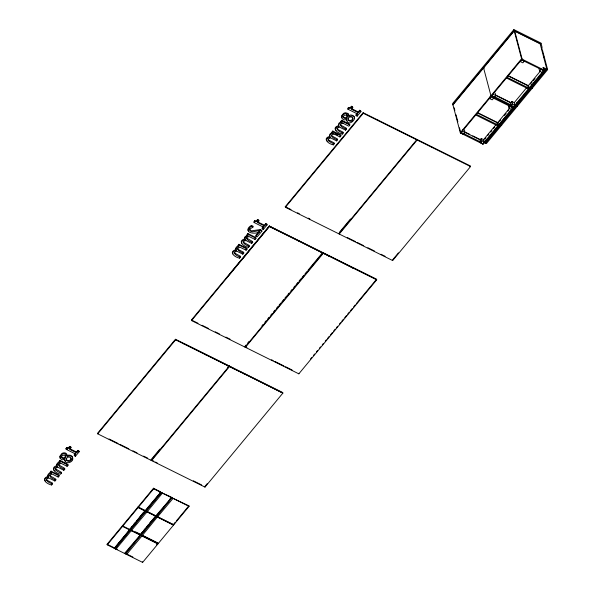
<?xml version="1.0" encoding="UTF-8"?>
<svg xmlns="http://www.w3.org/2000/svg" width="592" height="592" viewBox="0 0 592 592"><rect width="100%" height="100%" fill="white"/><g stroke="black" fill="none" stroke-linecap="round" stroke-linejoin="round"><path stroke-width="0.89" d="M64.624 459.525C64.787 465.253 74.252 462.433 72.683 457.653C71.647 455.699 68.953 455.596 67.199 456.513C67.355 454.515 66.097 452.443 63.825 452.843A3.804 3.012 -14.8 0 0 61.768 453.583L59.733 456.432L60.502 458.408M67.199 456.513L66.652 454.449L64.04 453.664A3.804 3.012 -14.8 0 0 61.99 454.404L60.11 456.661L60.066 458.363L62.019 459.814L64.905 459.377L64.839 460.347M346.475 118.467C347.304 130.721 362.578 113.449 348.991 116.424L348.177 113.516L345.565 112.732A3.804 3.012 -14.8 0 0 343.515 113.472L341.636 115.721L341.85 117.897M66.289 458.326L66.356 459.584C67.621 461.59 71.454 460.398 71.07 457.986M348.037 118.215L348.096 119.473C349.421 121.678 353.735 119.998 352.669 117.49M346.586 120.243L346.438 118.444M249.661 228.741L249.839 230.014L251.43 230.843L260.221 229.585L261.701 230.325L261.923 231.146L257.165 236.889L255.951 236.282L255.729 235.461L259.518 230.887L259.74 231.709L255.951 236.282M72.52 458.711C73.526 455.611 69.131 454.205 66.985 455.685M354.26 118.6C355.274 115.499 350.878 114.093 348.725 115.573M114.019 547.896L114.522 548.444L129.781 530.025L129.389 529.47M160.684 491.9L153.506 488.23L138.254 506.648L138.402 507.226L145.669 510.837L160.928 492.418L160.543 491.871M170.067 498.59L171.251 497.051L161.342 492.544L146.113 511.059L161.342 492.544M71.706 460.088L72.194 459.399M77.9 450.364L78.98 450.897L79.195 451.726L75.436 456.262L74.355 455.722L75.724 454.079L66.193 449.343L65.978 448.521L66.778 447.552L68.369 447.619L69.849 446.368L70.811 446.842L71.025 447.67L69.634 449.358L76.716 452.873L78.114 451.185L77.9 450.364L76.501 452.051L76.716 452.873M264.624 226.04L257.535 222.525L258.933 220.838L258.719 220.009L257.749 219.528L256.277 220.786L254.686 220.72L253.887 221.682L254.101 222.511L263.632 227.239L262.263 228.889L263.344 229.43L267.103 224.893L266.888 224.065L265.808 223.532L264.409 225.219L264.624 226.04L266.023 224.353L265.808 223.532M358.463 112.761L351.374 109.246L352.773 107.559L352.558 106.738L351.589 106.257L350.116 107.507L348.525 107.441L347.719 108.41L347.941 109.231L357.472 113.967L356.103 115.618L357.183 116.15L360.942 111.614L360.72 110.793L359.64 110.253L358.241 111.94L358.463 112.761L359.862 111.074L359.64 110.253M66.193 449.343L67 448.373L66.778 447.552M254.101 222.511L254.9 221.541L254.686 220.72M347.941 109.231L348.74 108.262L348.525 107.441M248.788 231.398C246.346 229.385 249.41 226.388 251.385 225.471L252.895 226.218L252.222 226.536M52.614 483.805C49.721 483.538 42.913 479.291 49.047 478.062L54.923 481.022L55.9 479.846C53.051 479.564 46.206 475.376 52.288 474.118L58.208 477.056L59.178 475.887L58.963 475.058L51.03 471.121L50.061 472.298L50.276 473.119L51.156 473.556L50.942 472.734C48.559 472.89 46.746 475.354 48.329 477.426C40.441 479.061 47.153 484.204 51.645 484.981L52.614 483.805L52.399 482.983L46.827 480.164L46.109 479.083M61.524 473.06C58.623 472.793 51.815 468.546 57.949 467.317L63.832 470.27L64.802 469.101C61.953 468.82 55.108 464.624 61.191 463.366L67.111 466.311L68.087 465.134L67.865 464.313L59.933 460.369L58.963 461.545L59.178 462.374L60.058 462.811L59.844 461.982C57.461 462.137 55.648 464.602 57.232 466.681C49.343 468.316 56.055 473.459 60.547 474.236L61.524 473.06L61.302 472.238L55.019 468.627M240.522 256.972C237.629 256.706 230.821 252.458 236.955 251.23L242.831 254.19L243.808 253.013C240.959 252.732 234.106 248.544 240.189 247.286L246.117 250.224L247.086 249.047L246.871 248.226L238.939 244.289L237.962 245.465L238.184 246.287L239.064 246.723C237.311 246.871 234.832 248.751 236.238 250.594C228.349 252.229 235.061 257.372 239.553 258.149L240.522 256.972L240.308 256.151L234.143 252.814M245.636 239.656L245.858 240.485L251.741 243.438L252.71 242.261C249.861 241.987 243.016 237.792 249.099 236.534L255.019 239.479L255.996 238.302L255.774 237.481L247.841 233.537L246.871 234.713L247.086 235.535L247.967 235.971L247.752 235.15M261.923 231.146L260.436 230.406L252.703 231.783L250.727 231.346L249.78 230.229C249.38 227.868 253.598 228.112 252.895 226.218M334.362 143.701C331.461 143.427 324.66 139.187 330.787 137.958L336.67 140.911L337.647 139.734C334.798 139.46 327.946 135.265 334.029 134.007L339.956 136.952L340.925 135.775L340.711 134.946L332.778 131.01L331.801 132.186L332.023 133.008L332.904 133.444L332.682 132.623C330.306 132.778 328.486 135.242 330.077 137.314C322.181 138.95 328.9 144.093 333.385 144.87L334.362 143.701L334.147 142.872L328.575 140.052L327.85 138.972M343.264 132.948C340.37 132.682 333.562 128.434 339.697 127.206L345.573 130.159L346.549 128.989C343.7 128.708 336.848 124.512 342.931 123.262L348.858 126.2L349.828 125.023L349.613 124.202L341.68 120.265L340.703 121.434L340.925 122.263L341.806 122.699C340.052 122.84 337.573 124.72 338.979 126.57C331.091 128.205 337.803 133.348 342.294 134.125L343.264 132.948L343.049 132.127L337.477 129.308L336.759 128.227M50.276 473.119L51.252 471.942L51.03 471.121M59.178 462.374L60.155 461.198L59.933 460.369M238.184 246.287L239.153 245.11L238.939 244.289M247.086 235.535L248.063 234.365L247.841 233.537M332.023 133.008L332.993 131.831L332.778 131.01M340.925 122.263L341.895 121.086L341.68 120.265M75.51 453.25L74.141 454.9L74.355 455.722M246.901 235.379L244.659 237.14L245.14 239.849C237.251 241.477 243.963 246.62 248.455 247.397L249.432 246.228L249.21 245.399L243.046 242.069M175.454 339.253L175.609 339.838L229.023 366.359L228.867 365.775L175.454 339.253L97.576 433.263L97.732 433.847L151.145 460.369L229.304 365.997L282.717 392.518L282.872 393.103L204.995 487.112L151.582 460.591L151.426 460.006L153.89 461.227M246.908 347.548L245.266 346.727L245.421 347.312L298.834 373.841L376.712 279.824L376.556 279.239L323.143 252.717L244.984 347.097L191.564 320.575L191.416 319.991L269.293 225.974L322.707 252.503L322.862 253.087L269.412 226.581M339.105 233.455L339.253 234.04L392.674 260.561L470.551 166.552L470.396 165.967L416.983 139.438L338.816 233.818L285.403 207.296L285.248 206.712L363.125 112.702L416.546 139.224L416.694 139.808L363.281 113.287L363.125 112.702M259.326 238.236L256.047 242.454M260.502 236.822L269.308 226.188L273.689 228.364M97.732 433.847L175.609 339.838M191.564 320.575L269.449 226.558L269.293 225.974M285.403 207.296L363.281 113.287M274.94 229.541L275.265 229.148L298.338 240.604M159.84 449.106L150.99 459.792L151.145 460.369M227.691 367.203L228.867 365.775M246.006 345.084L244.829 346.512L244.984 347.097M247.774 342.953L248.958 341.525M261.938 325.859L263.114 324.431M264.883 322.3L266.067 320.871M267.836 318.733L269.02 317.312M270.788 315.173L271.965 313.753M273.733 311.614L274.917 310.193M276.686 308.055L277.87 306.626M279.047 305.206L280.815 303.067M281.999 301.646L283.768 299.508M284.944 298.079L286.713 295.948M287.897 294.52L289.074 293.099M290.85 290.961L292.026 289.532M293.795 287.401L294.979 285.973M296.155 284.552L297.924 282.414M299.108 280.985L300.877 278.854M302.053 277.426L303.829 275.295M305.006 273.867L306.774 271.728M307.958 270.307L322.707 252.503M339.253 232.523L350.464 218.988M151.582 460.591L229.459 366.581L229.304 365.997M245.421 347.312L323.299 253.302L323.143 252.717M339.253 234.04L417.138 140.023L416.983 139.438M513.878 29.6L452.599 103.578L460.31 132.763L460.835 133.03L522.114 59.052L521.589 58.786L513.878 29.6L541.021 43.083L541.28 44.052L514.137 30.569L452.858 104.547M327.398 255.529L327.539 255.108L323.891 253.295M234.084 369.068C234.173 368.091 235.49 369.615 234.277 368.838M452.961 104.939L514.241 30.962L540.156 43.83M328.493 256.077L328.064 255.367M114.522 548.444L107.256 544.832L107.1 544.248L122.359 525.829L122.507 526.414L129.781 530.025M129.722 528.945L129.855 529.433L145.04 510.57L137.929 507.033L122.677 525.444L122.833 526.029L130.099 529.64L145.329 511.125L130.099 529.64M107.256 544.832L122.507 526.414M122.833 526.029L138.084 507.618L137.929 507.033M138.402 507.226L153.661 488.814L153.506 488.23M130.943 527.694L132.112 526.273M133.873 524.149L135.05 522.736M136.219 521.315L137.98 519.191M139.157 517.778L140.918 515.654M142.087 514.233L143.264 512.82M159.426 493.306L160.602 491.893M114.278 548.236L129.53 529.818M160.684 492.218L145.395 510.326M114.493 548.347L129.752 529.929M160.906 492.322L145.669 510.837M140.075 534.635L140.393 535.212L125.164 553.727L114.959 548.658L130.188 530.143L131.424 530.721L131.158 530.203M130.506 529.759L145.765 511.34L155.97 516.409L140.733 534.924L130.506 529.759L131.727 530.158M114.959 548.658L130.188 530.143M130.536 529.855L145.765 511.34M460.31 132.763L521.589 58.786M114.937 548.562L116.025 549.11L131.283 530.691M131.602 530.306L147.031 511.902L146.661 511.384L155.674 515.854L140.489 534.717L140.445 534.295M162.437 493.084L147.349 511.518L147.097 511.177M461.457 132.497L460.879 133.185L482.465 143.908M490.946 96.896L492.093 95.504M521.589 59.903L522.159 59.215L514.766 31.221M461.235 133.185L462.737 131.372L465.142 132.571L463.647 134.384L461.153 132.86L463.647 134.384M489.836 98.664L491.249 96.526L493.743 98.05L492.241 99.856L489.836 98.664L489.406 97.044M491.878 96.2L493.373 94.387L495.785 95.578L494.283 97.391L491.789 95.874L494.283 97.391M521.974 59.866L520.472 61.672L522.884 62.87L524.379 61.057L521.892 59.54L524.379 61.057M352.299 267.954L352.625 267.562L375.698 279.017M494.202 97.066L494.505 96.703L512.08 105.428M140.992 533.688L142.753 531.557M143.93 530.143L145.684 528.02M146.86 526.599L148.622 524.475M149.791 523.062L151.552 520.938M124.653 553.246L140.171 535.101M161.364 492.64L171.569 497.702L156.036 515.61M146.083 510.955L156.31 516.12L171.539 497.606M156.554 544.818L157.731 543.397L157.886 543.981L142.628 562.4L125.6 553.942L140.829 535.427L142.065 536.004L141.791 535.486M141.177 535.138L156.406 516.624L173.463 525.178L158.205 543.597L141.148 535.042L142.383 535.619L142.117 535.101M171.983 497.82L156.747 516.335L173.782 524.793L189.04 506.375L188.885 505.797L171.983 497.82L189.04 506.375M125.6 553.942L126.666 554.386L141.925 535.975M142.243 535.59L157.472 516.883M173.071 498.368L157.849 516.535M481.266 138.461L481.91 140.896L484.323 142.095L483.679 139.66L481.266 138.461L480.075 139.912L480.415 142.709L482.732 143.582M511.91 101.476L512.554 103.911L514.959 105.102L514.315 102.675L511.91 101.476L510.711 102.919L511.051 105.716L513.464 106.915L510.97 105.398M510.119 106.419L510.422 106.049L512.916 107.574L510.422 106.049M541.066 69.064L543.56 70.581L522.388 60.303M480.415 142.709L481.91 140.896M511.421 109.379L509.009 108.188L510.511 106.375M511.051 105.716L512.554 103.911M542.057 72.394L539.652 71.195L541.155 69.39M496.814 123.166L497.384 122.47L498.072 125.067L497.495 125.756L475.909 115.04L476.486 114.345L498.072 125.067M483.057 140.282L496.022 124.631M497.199 123.21L509.571 108.269M514.293 102.579L526.665 87.638M527.842 86.217L540.215 71.284M484.759 139.12L485.943 137.692M487.712 135.561L488.888 134.14M490.657 132.001L491.834 130.58M493.602 128.449L494.779 127.021M499.493 121.33L500.669 119.91M504.377 115.44L506.108 113.346M507.847 111.252L509.002 109.853M530.388 84.042L532.127 81.948M533.281 80.549L535.013 78.455M513.678 106.227L512.531 107.611L492.544 97.687M528.715 88.075L528.138 88.77L506.552 78.055L507.129 77.36L528.715 88.075L528.027 85.485M543.167 70.626L543.745 69.93L522.159 59.215M484.064 142.45L486.409 143.553L547.622 69.656L543.056 67.333L543.833 70.256L482.547 144.233L483.072 144.492L544.359 70.515L543.685 67.984L543.16 67.725M502.66 120.457L503.836 119.044M505.598 116.913L506.767 115.499M534.472 82.051L535.649 80.638M500.492 124.993L498.701 127.147L499.678 125.282M501.594 122.966L502.712 121.619L502.208 121.005M530.321 88.289L530.802 87.712M546.164 69.856L544.374 72.009L545.358 70.145M487.579 140.119L499.552 125.215M501.727 123.032L513.967 108.262M518.215 103.126L529.574 89.422M530.143 88.733L530.839 87.897M533.251 84.982L545.484 70.211M486.032 142.443L487.815 140.289L487.283 139.571M501.061 124.298L502.852 122.137L502.712 121.619M512.08 108.181L513.738 109.002L515.521 106.841M516.668 105.457L518.459 103.297L517.815 102.164M531.128 88.001L529.344 90.162L529.204 89.644M531.705 87.313L533.488 85.152L532.963 84.434M485.588 143.205L546.867 69.227M175.387 522.085L173.626 524.209L173.782 524.793M176.564 520.671L188.885 505.797M207.2 483.679L204.839 486.528L204.995 487.112M310.482 359.011L311.658 357.583M313.427 355.452L314.611 354.023M316.38 351.885L317.556 350.464M319.325 348.325L320.509 346.905M322.277 344.766L323.461 343.338M325.23 341.207L326.407 339.778M327.591 338.358L329.359 336.219M330.536 334.791L332.312 332.66M333.488 331.231L335.257 329.093M336.441 327.672L337.618 326.244M339.386 324.113L340.57 322.684M341.747 321.264L343.515 319.125M344.699 317.704L346.468 315.566M347.645 314.137L349.421 312.006M350.597 310.578L352.366 308.439M353.55 307.019L355.318 304.88M356.495 303.459L376.556 279.239M398.416 252.858L392.518 259.977L392.674 260.561M351.589 106.257L351.811 107.078L351.041 107.87L349.976 108.44L348.74 108.262M257.749 219.528L257.971 220.357L257.202 221.149L256.136 221.719L254.9 221.541M69.849 446.368L70.063 447.189L69.301 447.981L68.228 448.551L67 448.373M253.11 227.047L251.607 226.299C241.965 232.153 254.708 235.187 259.74 231.709M245.858 240.485C239.723 241.714 246.531 245.954 249.432 246.228M341.584 121.871C339.209 122.033 337.396 124.49 338.979 126.57M332.904 133.444C331.15 133.592 328.671 135.472 330.077 137.314M247.967 235.971C246.22 236.119 243.741 237.999 245.14 239.849M238.842 245.902C236.467 246.057 234.654 248.514 236.238 250.594M60.058 462.811C58.312 462.951 55.833 464.831 57.232 466.681M51.156 473.556C49.402 473.704 46.923 475.583 48.329 477.426M338.765 125.748C337.011 125.859 334.265 127.376 335.287 129.448M329.855 136.493C328.109 136.604 325.363 138.121 326.377 140.2M244.925 239.02C242.986 239.005 239.96 241.173 241.788 243.157M236.023 249.772C234.084 249.757 231.058 251.926 232.885 253.909M57.017 465.852C54.153 465.564 51.571 469.648 55.108 470.818M48.115 476.604C45.836 476.434 42.787 479.483 45.488 481.155M116.025 549.11L115.825 548.606L117.512 549.42M126.666 554.386L126.466 553.89L132.911 557.065M540.052 43.579L540.836 43.971C543.315 47.804 540.903 49.373 542.494 50.231L544.233 56.817C543.271 55.67 543.641 57.942 544.507 57.853L547.622 69.656M543.678 68.62L546.29 69.923M543.833 70.256L544.359 70.515M543.841 71.299L544.24 71.491M531.838 84.33L533.488 85.152M507.714 75.399L527.731 85.337M530.314 86.617L531.838 87.372M507.366 75.561L528.656 86.136M531.579 87.683L532.371 88.075M531.512 87.757L532.304 88.149M529.477 87.179L531.261 88.067M530.121 87.868L530.454 88.356L530.343 87.934M483.597 67.947L484.123 68.213M516.801 102.475L518.459 103.297M495.504 94.942L510.881 102.579M515.018 104.636L516.801 105.524M495.608 95.334L511.162 103.06M516.261 106.175L517.045 106.567M514.707 105.457L516.986 106.641M513.863 106.02L515.654 106.908M491.478 96.037L490.953 95.778L483.494 67.562M491.523 96.2L513.101 106.915M513.19 107.241L513.715 107.507M491.33 96.851L493.743 98.05M513.205 108.284L513.738 109.002M477.899 112.791L498.582 123.062M499.67 123.61L501.195 124.364M477.544 112.954L498.013 123.121L497.909 122.729M500.936 124.668L501.727 125.06M500.876 124.749L501.661 125.141M499.093 124.298L500.617 125.053M498.168 126.436L498.568 126.629M486.165 139.468L487.815 140.289M462.892 129.337L464.498 130.136L465.142 132.571M465.682 132.342L469.774 134.377M472.793 135.871L480.423 139.66M484.374 141.621L486.158 142.509M464.143 131.912L480.526 140.045M463.854 133.688L480.637 142.021M480.327 142.383L481.932 143.183M351.811 107.078L352.773 107.559M359.862 111.074L360.942 111.614M417.138 140.023L470.551 166.552M351.16 108.425L358.241 111.94M348.991 116.424L348.392 114.337L345.787 113.553A3.804 3.012 -14.8 0 0 343.73 114.3C339.527 116.306 342.864 121.819 346.697 119.288M341.895 121.086L349.828 125.023M332.993 131.831L340.925 135.775M335.294 133.918L337.514 135.02M285.248 206.712L291.005 209.568M297.576 212.831L299.219 213.653M308.262 218.137L309.905 218.951M347.319 237.533L355.54 241.617M357.183 242.431L363.754 245.695M367.861 247.737L374.44 251.001M381.011 254.264L385.118 256.306M257.971 220.357L258.933 220.838M266.023 224.353L267.103 224.893M274.777 228.912L274.259 228.823M329.115 255.885L352.292 267.732M273.008 228.194L269.308 226.188M323.21 253.124L327.591 255.3M328.116 255.559L328.686 255.84M323.299 253.302L376.712 279.824M264.409 225.219L257.32 221.697L257.535 222.525M248.063 234.365L255.996 238.302M239.153 245.11L247.086 249.047M191.416 319.991L197.987 323.254M202.094 325.297L208.673 328.56M215.244 331.823L219.351 333.866M225.929 337.129L230.036 339.164M271.558 359.788L273.208 360.602M274.851 361.416L283.886 365.908M285.529 366.722L292.108 369.985M205.461 354.356L183.35 343.382L183.453 343.767M228.009 365.553L205.898 354.578L206.001 354.963M229.319 366.211L233.751 368.579L229.37 366.404M243.171 373.086L240.441 371.732L240.544 372.116M235.283 369.334L239.664 371.51M229.459 366.581L282.872 393.103M109.083 438.975L118.119 443.467M119.762 444.281L128.804 448.773M132.911 450.808L137.018 452.85M143.597 456.114L147.704 458.156M155.533 462.049L157.183 462.863M193.34 480.815L201.554 484.9M70.063 447.189L71.025 447.67M78.114 451.185L79.195 451.726M153.661 488.814L160.928 492.418M69.412 448.529L76.501 452.051M65.978 448.521L67.562 449.306M60.155 461.198L68.087 465.134M138.084 507.618L145.351 511.222M51.252 471.942L59.178 475.887M135.516 531.823L140.363 534.228M142.909 535.494L158.049 543.012L158.205 543.597M130.218 530.24L140.393 535.212M157.886 543.981L140.829 535.427M107.1 544.248L114.145 547.748M327.953 141.458L326.725 140.63M335.627 129.885L336.138 130.299M340.163 124.831L346.327 128.161L346.549 128.989M331.261 135.575L337.425 138.913L337.647 139.734M346.505 120.213L346.956 120.879M64.765 460.324L65.209 460.99M157.309 516.757L173.308 524.593L173.463 525.178M342.96 116.395L344.448 117.66L346.69 117.527L347.127 115.344A1.894 1.502 -14.8 0 0 346.742 114.53M61.213 456.506L62.7 457.771L64.942 457.638L65.379 455.455A1.894 1.502 -14.8 0 0 65.261 455.004M246.205 237.829L252.495 241.44L252.71 242.261M58.297 464.661L64.587 468.272L64.802 469.101M49.395 475.413L55.678 479.024L55.9 479.846M540.059 43.445L546.838 69.264M539.009 68.768L539.652 71.195M508.365 105.753L509.009 108.188M495.141 93.151L495.785 95.578M454.175 107.811L454.871 110.445M456.01 114.767L457.875 121.819M459.459 127.805L460.835 133.03M469.486 165.553L469.641 166.13M431.701 146.786L431.857 147.371M415.628 138.809L415.784 139.394M377.851 120.043L377.999 120.627M357.472 113.967L357.25 113.139L355.881 114.789L356.103 115.618M356.961 115.329L357.183 116.15M345.358 129.337L345.573 130.159M342.716 122.433L342.931 123.262M342.072 133.296L342.294 134.125M339.734 136.123L339.956 136.952M336.456 140.089L336.67 140.911M333.814 133.185L334.029 134.007M333.17 144.048L333.385 144.87M352.625 267.562L352.728 267.954M321.952 252.666L298.775 240.818L298.879 241.21M275.265 229.148L275.361 229.533M263.632 227.239L263.41 226.418L262.049 228.068L262.263 228.889M263.129 228.601L263.344 229.43M298.679 373.256L298.834 373.841M260.221 229.585L260.436 230.406M251.385 225.471L251.607 226.299M254.804 238.65L255.019 239.479M255.396 243.497L255.485 242.875L242.283 259.333M251.519 242.616L251.741 243.438M248.24 246.575L248.455 247.397M245.895 249.402L246.117 250.224M281.962 392.688L244.296 373.641L244.4 374.033M243.808 253.013L243.586 252.185L238.021 249.373L237.296 248.285M242.616 253.361L242.831 254.19M241.58 260.177L241.669 259.555L228.216 276.05M239.331 257.328L239.553 258.149M243.86 373.426L243.963 373.818M142.472 561.815L142.628 562.4M98.494 432.841L98.598 433.226M75.221 455.44L75.436 456.262M66.896 465.49L67.111 466.311M63.61 469.449L63.832 470.27M57.986 476.234L58.208 477.056M54.708 480.201L54.923 481.022M51.423 484.16L51.645 484.981M65.594 456.277L65.164 458.46L63.573 458.719L61.701 457.912L61.487 456.654L62.537 455.366L64.78 455.167A1.894 1.502 -14.8 0 1 65.594 456.277M347.341 116.165L346.912 118.356L345.321 118.607L343.449 117.801L343.234 116.543L344.285 115.255L346.52 115.055A1.894 1.502 -14.8 0 1 347.341 116.165M66.511 459.148L66.57 460.406C71.565 464.587 73.519 455.041 66.977 457.461L66.511 459.148M348.251 119.036L348.318 120.294C353.313 124.475 355.267 114.929 348.725 117.349L348.251 119.036"/></g></svg>
